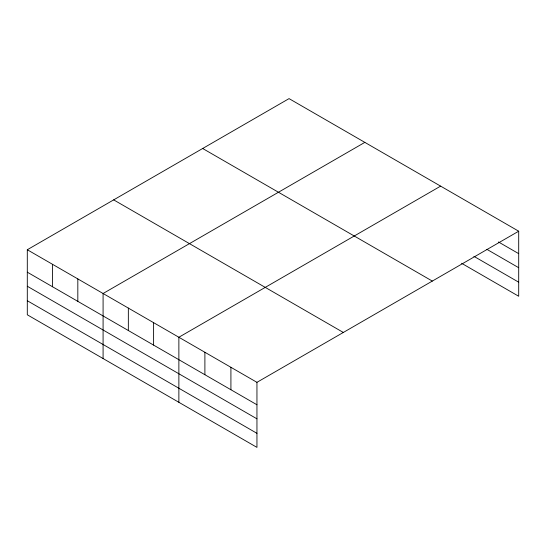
<?xml version="1.0" encoding="UTF-8"?>
<svg xmlns="http://www.w3.org/2000/svg" width="546" height="546" viewBox="0 0 546 546"><rect width="100%" height="100%" fill="white"/><g stroke="black" fill="none" stroke-linecap="round" stroke-linejoin="round"><path stroke-width="0.82" d="M518.7 231.211L289.052 98.621L27.3 249.747L27.3 314.789L256.948 447.379L256.948 382.33L518.7 231.211L518.7 296.253L461.588 263.281M364.837 142.376L103.085 293.502L103.085 358.545M440.622 186.131L178.87 337.251L178.87 402.3M498.457 241.96L518.7 253.651M486.889 249.345L518.7 267.711M473.873 256.313L518.7 282.193M202.675 148.498L432.323 281.081M113.677 199.877L343.325 332.459M27.3 249.747L256.948 382.33M27.3 272.188L256.948 404.77M27.3 286.247L256.948 418.83M27.3 300.73L256.948 433.319M230.917 367.308L230.917 389.748M204.893 352.279L204.893 374.72M153.603 322.666L153.603 345.106M128.344 308.087L128.344 330.521M77.825 278.917L77.825 301.358M52.559 264.332L52.559 286.773"/></g></svg>
